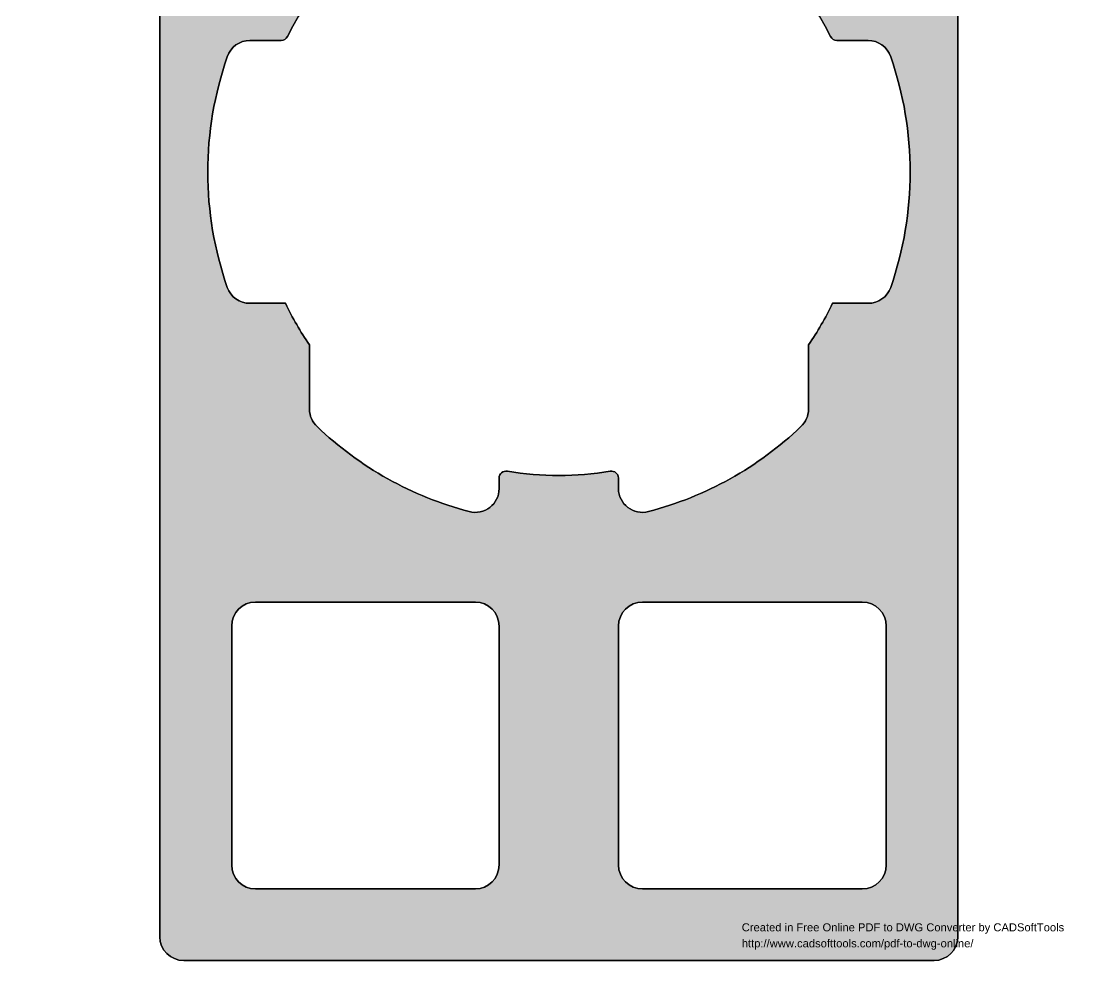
# Model space of a CAD drawing. Header units: millimetres. Extents: x 0.3 to 44.2, y 2.1 to 63.4.
# Drawn here: x 0.32 to 44.18, y 2.06 to 40.36 of the extents above; entities that cross this region are included whole.
import ezdxf

# ---------------------------------------------------------------- set-up
doc = ezdxf.new("R2010")
doc.units = ezdxf.units.MM
doc.layers.get('0').update_dxf_attribs({"linetype": 'CONTINUOUS'})
doc.layers.add('112B9D0', color=7, linetype='CONTINUOUS')
doc.styles.add('112BAF0', font='Arial.ttf')

# ---------------------------------------------------------------- blocks, each defined once
blk = doc.blocks.new('11E08F0')
at = {"layer": '112B9D0', "color": 1, "style": '112BAF0'}
for s, p in [('Created in Free Online PDF to DWG Converter by CADSoftTools', (0, 0)), ('http://www.cadsofttools.com/pdf-to-dwg-online/', (0, -2))]:
    blk.add_text(s, height=1, dxfattribs=at).set_placement(p)

msp = doc.modelspace()

# ---------------------------------------------------------------- hatches: boundary and pattern name
h = msp.add_hatch(color=254)
edge = h.paths.add_edge_path()
edge.add_line((19.807, 21.739), (19.807, 21.304))
edge.add_spline(control_points=[(19.807, 21.304), (19.807, 20.675), (19.211, 20.208), (18.582, 20.369), (18.582, 20.369), (16.262, 20.982), (14.118, 22.174), (12.378, 23.834), (12.378, 23.834), (12.184, 24.028), (12.071, 24.269), (12.071, 24.543)], knot_values=[0, 0, 0, 0, 0.083333, 0.083333, 0.083333, 0.083333, 0.166667, 0.166667, 0.166667, 0.166667, 1, 1, 1, 1], degree=3, periodic=0)
edge.add_line((12.071, 24.543), (12.071, 27.17))
edge.add_spline(control_points=[(12.071, 27.17), (11.701, 27.702), (11.378, 28.266), (11.088, 28.863)], knot_values=[0, 0, 0, 0, 1, 1, 1, 1], degree=3, periodic=0)
edge.add_line((11.088, 28.863), (9.638, 28.863))
edge.add_spline(control_points=[(9.638, 28.863), (9.219, 28.863), (8.848, 29.12), (8.719, 29.507), (8.719, 29.507), (7.655, 32.553), (7.655, 35.873), (8.719, 38.919), (8.719, 38.919), (8.848, 39.322), (9.219, 39.58), (9.638, 39.58)], knot_values=[0, 0, 0, 0, 0.083333, 0.083333, 0.083333, 0.083333, 0.166667, 0.166667, 0.166667, 0.166667, 1, 1, 1, 1], degree=3, periodic=0)
edge.add_line((9.638, 39.58), (10.911, 39.58))
edge.add_spline(control_points=[(10.911, 39.58), (11.024, 39.58), (11.12, 39.645), (11.169, 39.741), (11.169, 39.741), (15.73, 48.879), (28.768, 48.879), (33.329, 39.741), (33.329, 39.741), (33.377, 39.645), (33.474, 39.58), (33.587, 39.58)], knot_values=[0, 0, 0, 0, 0.083333, 0.083333, 0.083333, 0.083333, 0.166667, 0.166667, 0.166667, 0.166667, 1, 1, 1, 1], degree=3, periodic=0)
edge.add_line((33.587, 39.58), (34.86, 39.58))
edge.add_spline(control_points=[(34.86, 39.58), (35.279, 39.58), (35.634, 39.322), (35.779, 38.919), (35.779, 38.919), (36.842, 35.873), (36.842, 32.553), (35.779, 29.507), (35.779, 29.507), (35.634, 29.12), (35.279, 28.863), (34.86, 28.863)], knot_values=[0, 0, 0, 0, 0.083333, 0.083333, 0.083333, 0.083333, 0.166667, 0.166667, 0.166667, 0.166667, 1, 1, 1, 1], degree=3, periodic=0)
edge.add_line((34.86, 28.863), (33.41, 28.863))
edge.add_spline(control_points=[(33.41, 28.863), (33.12, 28.266), (32.797, 27.702), (32.427, 27.17)], knot_values=[0, 0, 0, 0, 1, 1, 1, 1], degree=3, periodic=0)
edge.add_line((32.427, 27.17), (32.427, 24.543))
edge.add_spline(control_points=[(32.427, 24.543), (32.427, 24.269), (32.314, 24.028), (32.12, 23.834), (32.12, 23.834), (30.38, 22.174), (28.236, 20.982), (25.899, 20.369), (25.899, 20.369), (25.287, 20.208), (24.674, 20.675), (24.674, 21.304)], knot_values=[0, 0, 0, 0, 0.083333, 0.083333, 0.083333, 0.083333, 0.166667, 0.166667, 0.166667, 0.166667, 1, 1, 1, 1], degree=3, periodic=0)
edge.add_line((24.674, 21.304), (24.674, 21.739))
edge.add_spline(control_points=[(24.674, 21.739), (24.674, 21.916), (24.513, 22.045), (24.336, 22.013), (24.336, 22.013), (22.95, 21.787), (21.532, 21.787), (20.146, 22.013), (20.146, 22.013), (19.968, 22.045), (19.807, 21.916), (19.807, 21.739)], knot_values=[0, 0, 0, 0, 0.083333, 0.083333, 0.083333, 0.083333, 0.166667, 0.166667, 0.166667, 0.166667, 1, 1, 1, 1], degree=3, periodic=0)
edge = h.paths.add_edge_path()
edge.add_line((37.552, 49.814), (35.602, 49.814))
edge.add_line((35.602, 49.814), (35.602, 50.781))
edge.add_line((35.602, 50.781), (37.552, 50.781))
edge.add_spline(control_points=[(37.552, 50.781), (38.083, 50.781), (38.519, 51.216), (38.519, 51.764)], knot_values=[0, 0, 0, 0, 1, 1, 1, 1], degree=3, periodic=0)
edge.add_line((38.519, 51.764), (38.519, 52.731))
edge.add_spline(control_points=[(38.519, 52.731), (38.519, 53.279), (38.954, 53.714), (39.502, 53.714)], knot_values=[0, 0, 0, 0, 1, 1, 1, 1], degree=3, periodic=0)
edge.add_line((39.502, 53.714), (43.192, 53.714))
edge.add_spline(control_points=[(43.192, 53.714), (43.74, 53.714), (44.176, 54.149), (44.176, 54.681)], knot_values=[0, 0, 0, 0, 1, 1, 1, 1], degree=3, periodic=0)
edge.add_line((44.176, 54.681), (44.176, 62.482))
edge.add_spline(control_points=[(44.176, 62.482), (44.176, 63.014), (43.74, 63.449), (43.192, 63.449)], knot_values=[0, 0, 0, 0, 1, 1, 1, 1], degree=3, periodic=0)
edge.add_line((43.192, 63.449), (40.275, 63.449))
edge.add_spline(control_points=[(40.275, 63.449), (39.743, 63.449), (39.308, 63.014), (39.308, 62.482)], knot_values=[0, 0, 0, 0, 1, 1, 1, 1], degree=3, periodic=0)
edge.add_line((39.308, 62.482), (39.308, 58.582))
edge.add_line((39.308, 58.582), (5.19, 58.582))
edge.add_line((5.19, 58.582), (5.19, 62.482))
edge.add_spline(control_points=[(5.19, 62.482), (5.19, 63.014), (4.754, 63.449), (4.223, 63.449)], knot_values=[0, 0, 0, 0, 1, 1, 1, 1], degree=3, periodic=0)
edge.add_line((4.223, 63.449), (1.289, 63.449))
edge.add_spline(control_points=[(1.289, 63.449), (0.757, 63.449), (0.322, 63.014), (0.322, 62.482)], knot_values=[0, 0, 0, 0, 1, 1, 1, 1], degree=3, periodic=0)
edge.add_line((0.322, 62.482), (0.322, 54.681))
edge.add_spline(control_points=[(0.322, 54.681), (0.322, 54.149), (0.757, 53.714), (1.289, 53.714)], knot_values=[0, 0, 0, 0, 1, 1, 1, 1], degree=3, periodic=0)
edge.add_line((1.289, 53.714), (4.996, 53.714))
edge.add_spline(control_points=[(4.996, 53.714), (5.528, 53.714), (5.963, 53.279), (5.963, 52.731)], knot_values=[0, 0, 0, 0, 1, 1, 1, 1], degree=3, periodic=0)
edge.add_line((5.963, 52.731), (5.963, 51.764))
edge.add_spline(control_points=[(5.963, 51.764), (5.963, 51.216), (6.398, 50.781), (6.946, 50.781)], knot_values=[0, 0, 0, 0, 1, 1, 1, 1], degree=3, periodic=0)
edge.add_line((6.946, 50.781), (8.896, 50.781))
edge.add_line((8.896, 50.781), (8.896, 49.814))
edge.add_line((8.896, 49.814), (6.946, 49.814))
edge.add_spline(control_points=[(6.946, 49.814), (6.398, 49.814), (5.963, 49.379), (5.963, 48.831)], knot_values=[0, 0, 0, 0, 1, 1, 1, 1], degree=3, periodic=0)
edge.add_line((5.963, 48.831), (5.963, 3.028))
edge.add_spline(control_points=[(5.963, 3.028), (5.963, 2.496), (6.398, 2.061), (6.946, 2.061)], knot_values=[0, 0, 0, 0, 1, 1, 1, 1], degree=3, periodic=0)
edge.add_line((6.946, 2.061), (37.552, 2.061))
edge.add_spline(control_points=[(37.552, 2.061), (38.083, 2.061), (38.519, 2.496), (38.519, 3.028)], knot_values=[0, 0, 0, 0, 1, 1, 1, 1], degree=3, periodic=0)
edge.add_line((38.519, 3.028), (38.519, 48.831))
edge.add_spline(control_points=[(38.519, 48.831), (38.519, 49.379), (38.083, 49.814), (37.552, 49.814)], knot_values=[0, 0, 0, 0, 1, 1, 1, 1], degree=3, periodic=0)
edge = h.paths.add_edge_path()
edge.add_line((34.618, 16.678), (25.658, 16.678))
edge.add_spline(control_points=[(25.658, 16.678), (25.126, 16.678), (24.674, 16.243), (24.674, 15.695)], knot_values=[0, 0, 0, 0, 1, 1, 1, 1], degree=3, periodic=0)
edge.add_line((24.674, 15.695), (24.674, 5.961))
edge.add_spline(control_points=[(24.674, 5.961), (24.674, 5.413), (25.126, 4.978), (25.658, 4.978)], knot_values=[0, 0, 0, 0, 1, 1, 1, 1], degree=3, periodic=0)
edge.add_line((25.658, 4.978), (34.618, 4.978))
edge.add_spline(control_points=[(34.618, 4.978), (35.166, 4.978), (35.602, 5.413), (35.602, 5.961)], knot_values=[0, 0, 0, 0, 1, 1, 1, 1], degree=3, periodic=0)
edge.add_line((35.602, 5.961), (35.602, 15.695))
edge.add_spline(control_points=[(35.602, 15.695), (35.602, 16.243), (35.166, 16.678), (34.618, 16.678)], knot_values=[0, 0, 0, 0, 1, 1, 1, 1], degree=3, periodic=0)
edge = h.paths.add_edge_path()
edge.add_line((8.896, 15.695), (8.896, 5.961))
edge.add_spline(control_points=[(8.896, 5.961), (8.896, 5.413), (9.331, 4.978), (9.863, 4.978)], knot_values=[0, 0, 0, 0, 1, 1, 1, 1], degree=3, periodic=0)
edge.add_line((9.863, 4.978), (18.84, 4.978))
edge.add_spline(control_points=[(18.84, 4.978), (19.372, 4.978), (19.807, 5.413), (19.807, 5.961)], knot_values=[0, 0, 0, 0, 1, 1, 1, 1], degree=3, periodic=0)
edge.add_line((19.807, 5.961), (19.807, 15.695))
edge.add_spline(control_points=[(19.807, 15.695), (19.807, 16.243), (19.372, 16.678), (18.84, 16.678)], knot_values=[0, 0, 0, 0, 1, 1, 1, 1], degree=3, periodic=0)
edge.add_line((18.84, 16.678), (9.863, 16.678))
edge.add_spline(control_points=[(9.863, 16.678), (9.331, 16.678), (8.896, 16.243), (8.896, 15.695)], knot_values=[0, 0, 0, 0, 1, 1, 1, 1], degree=3, periodic=0)
h = msp.add_hatch(color=254)
edge = h.paths.add_edge_path()
edge.add_line((19.807, 21.739), (19.807, 21.304))
edge.add_spline(control_points=[(19.807, 21.304), (19.807, 20.675), (19.211, 20.208), (18.582, 20.369), (18.582, 20.369), (16.262, 20.982), (14.118, 22.174), (12.378, 23.834), (12.378, 23.834), (12.184, 24.028), (12.071, 24.269), (12.071, 24.543)], knot_values=[0, 0, 0, 0, 0.083333, 0.083333, 0.083333, 0.083333, 0.166667, 0.166667, 0.166667, 0.166667, 1, 1, 1, 1], degree=3, periodic=0)
edge.add_line((12.071, 24.543), (12.071, 27.17))
edge.add_spline(control_points=[(12.071, 27.17), (11.701, 27.702), (11.378, 28.266), (11.088, 28.863)], knot_values=[0, 0, 0, 0, 1, 1, 1, 1], degree=3, periodic=0)
edge.add_line((11.088, 28.863), (9.638, 28.863))
edge.add_spline(control_points=[(9.638, 28.863), (9.219, 28.863), (8.848, 29.12), (8.719, 29.507), (8.719, 29.507), (7.655, 32.553), (7.655, 35.873), (8.719, 38.919), (8.719, 38.919), (8.848, 39.322), (9.219, 39.58), (9.638, 39.58)], knot_values=[0, 0, 0, 0, 0.083333, 0.083333, 0.083333, 0.083333, 0.166667, 0.166667, 0.166667, 0.166667, 1, 1, 1, 1], degree=3, periodic=0)
edge.add_line((9.638, 39.58), (10.911, 39.58))
edge.add_spline(control_points=[(10.911, 39.58), (11.024, 39.58), (11.12, 39.645), (11.169, 39.741), (11.169, 39.741), (15.73, 48.879), (28.768, 48.879), (33.329, 39.741), (33.329, 39.741), (33.377, 39.645), (33.474, 39.58), (33.587, 39.58)], knot_values=[0, 0, 0, 0, 0.083333, 0.083333, 0.083333, 0.083333, 0.166667, 0.166667, 0.166667, 0.166667, 1, 1, 1, 1], degree=3, periodic=0)
edge.add_line((33.587, 39.58), (34.86, 39.58))
edge.add_spline(control_points=[(34.86, 39.58), (35.279, 39.58), (35.634, 39.322), (35.779, 38.919), (35.779, 38.919), (36.842, 35.873), (36.842, 32.553), (35.779, 29.507), (35.779, 29.507), (35.634, 29.12), (35.279, 28.863), (34.86, 28.863)], knot_values=[0, 0, 0, 0, 0.083333, 0.083333, 0.083333, 0.083333, 0.166667, 0.166667, 0.166667, 0.166667, 1, 1, 1, 1], degree=3, periodic=0)
edge.add_line((34.86, 28.863), (33.41, 28.863))
edge.add_spline(control_points=[(33.41, 28.863), (33.12, 28.266), (32.797, 27.702), (32.427, 27.17)], knot_values=[0, 0, 0, 0, 1, 1, 1, 1], degree=3, periodic=0)
edge.add_line((32.427, 27.17), (32.427, 24.543))
edge.add_spline(control_points=[(32.427, 24.543), (32.427, 24.269), (32.314, 24.028), (32.12, 23.834), (32.12, 23.834), (30.38, 22.174), (28.236, 20.982), (25.899, 20.369), (25.899, 20.369), (25.287, 20.208), (24.674, 20.675), (24.674, 21.304)], knot_values=[0, 0, 0, 0, 0.083333, 0.083333, 0.083333, 0.083333, 0.166667, 0.166667, 0.166667, 0.166667, 1, 1, 1, 1], degree=3, periodic=0)
edge.add_line((24.674, 21.304), (24.674, 21.739))
edge.add_spline(control_points=[(24.674, 21.739), (24.674, 21.916), (24.513, 22.045), (24.336, 22.013), (24.336, 22.013), (22.95, 21.787), (21.532, 21.787), (20.146, 22.013), (20.146, 22.013), (19.968, 22.045), (19.807, 21.916), (19.807, 21.739)], knot_values=[0, 0, 0, 0, 0.083333, 0.083333, 0.083333, 0.083333, 0.166667, 0.166667, 0.166667, 0.166667, 1, 1, 1, 1], degree=3, periodic=0)
edge = h.paths.add_edge_path()
edge.add_line((37.552, 49.814), (35.602, 49.814))
edge.add_line((35.602, 49.814), (35.602, 50.781))
edge.add_line((35.602, 50.781), (37.552, 50.781))
edge.add_spline(control_points=[(37.552, 50.781), (38.083, 50.781), (38.519, 51.216), (38.519, 51.764)], knot_values=[0, 0, 0, 0, 1, 1, 1, 1], degree=3, periodic=0)
edge.add_line((38.519, 51.764), (38.519, 52.731))
edge.add_spline(control_points=[(38.519, 52.731), (38.519, 53.279), (38.954, 53.714), (39.502, 53.714)], knot_values=[0, 0, 0, 0, 1, 1, 1, 1], degree=3, periodic=0)
edge.add_line((39.502, 53.714), (43.192, 53.714))
edge.add_spline(control_points=[(43.192, 53.714), (43.74, 53.714), (44.176, 54.149), (44.176, 54.681)], knot_values=[0, 0, 0, 0, 1, 1, 1, 1], degree=3, periodic=0)
edge.add_line((44.176, 54.681), (44.176, 62.482))
edge.add_spline(control_points=[(44.176, 62.482), (44.176, 63.014), (43.74, 63.449), (43.192, 63.449)], knot_values=[0, 0, 0, 0, 1, 1, 1, 1], degree=3, periodic=0)
edge.add_line((43.192, 63.449), (40.275, 63.449))
edge.add_spline(control_points=[(40.275, 63.449), (39.743, 63.449), (39.308, 63.014), (39.308, 62.482)], knot_values=[0, 0, 0, 0, 1, 1, 1, 1], degree=3, periodic=0)
edge.add_line((39.308, 62.482), (39.308, 58.582))
edge.add_line((39.308, 58.582), (5.19, 58.582))
edge.add_line((5.19, 58.582), (5.19, 62.482))
edge.add_spline(control_points=[(5.19, 62.482), (5.19, 63.014), (4.754, 63.449), (4.223, 63.449)], knot_values=[0, 0, 0, 0, 1, 1, 1, 1], degree=3, periodic=0)
edge.add_line((4.223, 63.449), (1.289, 63.449))
edge.add_spline(control_points=[(1.289, 63.449), (0.757, 63.449), (0.322, 63.014), (0.322, 62.482)], knot_values=[0, 0, 0, 0, 1, 1, 1, 1], degree=3, periodic=0)
edge.add_line((0.322, 62.482), (0.322, 54.681))
edge.add_spline(control_points=[(0.322, 54.681), (0.322, 54.149), (0.757, 53.714), (1.289, 53.714)], knot_values=[0, 0, 0, 0, 1, 1, 1, 1], degree=3, periodic=0)
edge.add_line((1.289, 53.714), (4.996, 53.714))
edge.add_spline(control_points=[(4.996, 53.714), (5.528, 53.714), (5.963, 53.279), (5.963, 52.731)], knot_values=[0, 0, 0, 0, 1, 1, 1, 1], degree=3, periodic=0)
edge.add_line((5.963, 52.731), (5.963, 51.764))
edge.add_spline(control_points=[(5.963, 51.764), (5.963, 51.216), (6.398, 50.781), (6.946, 50.781)], knot_values=[0, 0, 0, 0, 1, 1, 1, 1], degree=3, periodic=0)
edge.add_line((6.946, 50.781), (8.896, 50.781))
edge.add_line((8.896, 50.781), (8.896, 49.814))
edge.add_line((8.896, 49.814), (6.946, 49.814))
edge.add_spline(control_points=[(6.946, 49.814), (6.398, 49.814), (5.963, 49.379), (5.963, 48.831)], knot_values=[0, 0, 0, 0, 1, 1, 1, 1], degree=3, periodic=0)
edge.add_line((5.963, 48.831), (5.963, 3.028))
edge.add_spline(control_points=[(5.963, 3.028), (5.963, 2.496), (6.398, 2.061), (6.946, 2.061)], knot_values=[0, 0, 0, 0, 1, 1, 1, 1], degree=3, periodic=0)
edge.add_line((6.946, 2.061), (37.552, 2.061))
edge.add_spline(control_points=[(37.552, 2.061), (38.083, 2.061), (38.519, 2.496), (38.519, 3.028)], knot_values=[0, 0, 0, 0, 1, 1, 1, 1], degree=3, periodic=0)
edge.add_line((38.519, 3.028), (38.519, 48.831))
edge.add_spline(control_points=[(38.519, 48.831), (38.519, 49.379), (38.083, 49.814), (37.552, 49.814)], knot_values=[0, 0, 0, 0, 1, 1, 1, 1], degree=3, periodic=0)
edge = h.paths.add_edge_path()
edge.add_line((34.618, 16.678), (25.658, 16.678))
edge.add_spline(control_points=[(25.658, 16.678), (25.126, 16.678), (24.674, 16.243), (24.674, 15.695)], knot_values=[0, 0, 0, 0, 1, 1, 1, 1], degree=3, periodic=0)
edge.add_line((24.674, 15.695), (24.674, 5.961))
edge.add_spline(control_points=[(24.674, 5.961), (24.674, 5.413), (25.126, 4.978), (25.658, 4.978)], knot_values=[0, 0, 0, 0, 1, 1, 1, 1], degree=3, periodic=0)
edge.add_line((25.658, 4.978), (34.618, 4.978))
edge.add_spline(control_points=[(34.618, 4.978), (35.166, 4.978), (35.602, 5.413), (35.602, 5.961)], knot_values=[0, 0, 0, 0, 1, 1, 1, 1], degree=3, periodic=0)
edge.add_line((35.602, 5.961), (35.602, 15.695))
edge.add_spline(control_points=[(35.602, 15.695), (35.602, 16.243), (35.166, 16.678), (34.618, 16.678)], knot_values=[0, 0, 0, 0, 1, 1, 1, 1], degree=3, periodic=0)
edge = h.paths.add_edge_path()
edge.add_line((8.896, 15.695), (8.896, 5.961))
edge.add_spline(control_points=[(8.896, 5.961), (8.896, 5.413), (9.331, 4.978), (9.863, 4.978)], knot_values=[0, 0, 0, 0, 1, 1, 1, 1], degree=3, periodic=0)
edge.add_line((9.863, 4.978), (18.84, 4.978))
edge.add_spline(control_points=[(18.84, 4.978), (19.372, 4.978), (19.807, 5.413), (19.807, 5.961)], knot_values=[0, 0, 0, 0, 1, 1, 1, 1], degree=3, periodic=0)
edge.add_line((19.807, 5.961), (19.807, 15.695))
edge.add_spline(control_points=[(19.807, 15.695), (19.807, 16.243), (19.372, 16.678), (18.84, 16.678)], knot_values=[0, 0, 0, 0, 1, 1, 1, 1], degree=3, periodic=0)
edge.add_line((18.84, 16.678), (9.863, 16.678))
edge.add_spline(control_points=[(9.863, 16.678), (9.331, 16.678), (8.896, 16.243), (8.896, 15.695)], knot_values=[0, 0, 0, 0, 1, 1, 1, 1], degree=3, periodic=0)
h = msp.add_hatch(color=254)
edge = h.paths.add_edge_path()
edge.add_spline(control_points=[(33.329, 39.741), (28.768, 48.879), (15.73, 48.879), (11.169, 39.741), (11.169, 39.741), (15.73, 48.879), (28.768, 48.879), (33.329, 39.741)], knot_values=[0, 0, 0, 0, 0.125, 0.125, 0.125, 0.125, 1, 1, 1, 1], degree=3, periodic=0)
h = msp.add_hatch(color=254)
edge = h.paths.add_edge_path()
edge.add_spline(control_points=[(9.638, 39.58), (9.219, 39.58), (8.848, 39.322), (8.719, 38.919), (8.719, 38.919), (8.848, 39.322), (9.219, 39.58), (9.638, 39.58)], knot_values=[0, 0, 0, 0, 0.125, 0.125, 0.125, 0.125, 1, 1, 1, 1], degree=3, periodic=0)
h = msp.add_hatch(color=254)
edge = h.paths.add_edge_path()
edge.add_spline(control_points=[(10.911, 39.58), (11.024, 39.58), (11.12, 39.645), (11.169, 39.741), (11.169, 39.741), (11.12, 39.645), (11.024, 39.58), (10.911, 39.58)], knot_values=[0, 0, 0, 0, 0.125, 0.125, 0.125, 0.125, 1, 1, 1, 1], degree=3, periodic=0)
h = msp.add_hatch(color=254)
edge = h.paths.add_edge_path()
edge.add_spline(control_points=[(33.329, 39.741), (33.377, 39.645), (33.474, 39.58), (33.587, 39.58), (33.587, 39.58), (33.474, 39.58), (33.377, 39.645), (33.329, 39.741)], knot_values=[0, 0, 0, 0, 0.125, 0.125, 0.125, 0.125, 1, 1, 1, 1], degree=3, periodic=0)
h = msp.add_hatch(color=254)
edge = h.paths.add_edge_path()
edge.add_spline(control_points=[(35.779, 38.919), (35.634, 39.322), (35.279, 39.58), (34.86, 39.58), (34.86, 39.58), (35.279, 39.58), (35.634, 39.322), (35.779, 38.919)], knot_values=[0, 0, 0, 0, 0.125, 0.125, 0.125, 0.125, 1, 1, 1, 1], degree=3, periodic=0)
h = msp.add_hatch(color=254)
edge = h.paths.add_edge_path()
edge.add_spline(control_points=[(8.719, 38.919), (7.655, 35.873), (7.655, 32.553), (8.719, 29.507), (8.719, 29.507), (7.655, 32.553), (7.655, 35.873), (8.719, 38.919)], knot_values=[0, 0, 0, 0, 0.125, 0.125, 0.125, 0.125, 1, 1, 1, 1], degree=3, periodic=0)
h = msp.add_hatch(color=254)
edge = h.paths.add_edge_path()
edge.add_spline(control_points=[(35.779, 29.507), (36.842, 32.553), (36.842, 35.873), (35.779, 38.919), (35.779, 38.919), (36.842, 35.873), (36.842, 32.553), (35.779, 29.507)], knot_values=[0, 0, 0, 0, 0.125, 0.125, 0.125, 0.125, 1, 1, 1, 1], degree=3, periodic=0)
h = msp.add_hatch(color=254)
edge = h.paths.add_edge_path()
edge.add_spline(control_points=[(8.719, 29.507), (8.848, 29.12), (9.219, 28.863), (9.638, 28.863), (9.638, 28.863), (9.219, 28.863), (8.848, 29.12), (8.719, 29.507)], knot_values=[0, 0, 0, 0, 0.125, 0.125, 0.125, 0.125, 1, 1, 1, 1], degree=3, periodic=0)
h = msp.add_hatch(color=254)
edge = h.paths.add_edge_path()
edge.add_spline(control_points=[(34.86, 28.863), (35.279, 28.863), (35.634, 29.12), (35.779, 29.507), (35.779, 29.507), (35.634, 29.12), (35.279, 28.863), (34.86, 28.863)], knot_values=[0, 0, 0, 0, 0.125, 0.125, 0.125, 0.125, 1, 1, 1, 1], degree=3, periodic=0)
h = msp.add_hatch(color=254)
edge = h.paths.add_edge_path()
edge.add_spline(control_points=[(11.088, 28.863), (11.378, 28.266), (11.701, 27.702), (12.071, 27.17), (12.071, 27.17), (11.701, 27.702), (11.378, 28.266), (11.088, 28.863)], knot_values=[0, 0, 0, 0, 0.125, 0.125, 0.125, 0.125, 1, 1, 1, 1], degree=3, periodic=0)
h = msp.add_hatch(color=254)
edge = h.paths.add_edge_path()
edge.add_spline(control_points=[(32.427, 27.17), (32.797, 27.702), (33.12, 28.266), (33.41, 28.863), (33.41, 28.863), (33.12, 28.266), (32.797, 27.702), (32.427, 27.17)], knot_values=[0, 0, 0, 0, 0.125, 0.125, 0.125, 0.125, 1, 1, 1, 1], degree=3, periodic=0)
h = msp.add_hatch(color=254)
edge = h.paths.add_edge_path()
edge.add_spline(control_points=[(12.071, 24.543), (12.071, 24.269), (12.184, 24.028), (12.378, 23.834), (12.378, 23.834), (12.184, 24.028), (12.071, 24.269), (12.071, 24.543)], knot_values=[0, 0, 0, 0, 0.125, 0.125, 0.125, 0.125, 1, 1, 1, 1], degree=3, periodic=0)
h = msp.add_hatch(color=254)
edge = h.paths.add_edge_path()
edge.add_spline(control_points=[(32.12, 23.834), (32.314, 24.028), (32.427, 24.269), (32.427, 24.543), (32.427, 24.543), (32.427, 24.269), (32.314, 24.028), (32.12, 23.834)], knot_values=[0, 0, 0, 0, 0.125, 0.125, 0.125, 0.125, 1, 1, 1, 1], degree=3, periodic=0)
h = msp.add_hatch(color=254)
edge = h.paths.add_edge_path()
edge.add_spline(control_points=[(12.378, 23.834), (14.118, 22.174), (16.262, 20.982), (18.582, 20.369), (18.582, 20.369), (16.262, 20.982), (14.118, 22.174), (12.378, 23.834)], knot_values=[0, 0, 0, 0, 0.125, 0.125, 0.125, 0.125, 1, 1, 1, 1], degree=3, periodic=0)
h = msp.add_hatch(color=254)
edge = h.paths.add_edge_path()
edge.add_spline(control_points=[(25.899, 20.369), (28.236, 20.982), (30.38, 22.174), (32.12, 23.834), (32.12, 23.834), (30.38, 22.174), (28.236, 20.982), (25.899, 20.369)], knot_values=[0, 0, 0, 0, 0.125, 0.125, 0.125, 0.125, 1, 1, 1, 1], degree=3, periodic=0)
h = msp.add_hatch(color=254)
edge = h.paths.add_edge_path()
edge.add_spline(control_points=[(19.807, 21.739), (19.807, 21.916), (19.968, 22.045), (20.146, 22.013), (20.146, 22.013), (19.968, 22.045), (19.807, 21.916), (19.807, 21.739)], knot_values=[0, 0, 0, 0, 0.125, 0.125, 0.125, 0.125, 1, 1, 1, 1], degree=3, periodic=0)
h = msp.add_hatch(color=254)
edge = h.paths.add_edge_path()
edge.add_spline(control_points=[(20.146, 22.013), (21.532, 21.787), (22.95, 21.787), (24.336, 22.013), (24.336, 22.013), (22.95, 21.787), (21.532, 21.787), (20.146, 22.013)], knot_values=[0, 0, 0, 0, 0.125, 0.125, 0.125, 0.125, 1, 1, 1, 1], degree=3, periodic=0)
h = msp.add_hatch(color=254)
edge = h.paths.add_edge_path()
edge.add_spline(control_points=[(24.336, 22.013), (24.513, 22.045), (24.674, 21.916), (24.674, 21.739), (24.674, 21.739), (24.674, 21.916), (24.513, 22.045), (24.336, 22.013)], knot_values=[0, 0, 0, 0, 0.125, 0.125, 0.125, 0.125, 1, 1, 1, 1], degree=3, periodic=0)
h = msp.add_hatch(color=254)
edge = h.paths.add_edge_path()
edge.add_spline(control_points=[(18.582, 20.369), (19.211, 20.208), (19.807, 20.675), (19.807, 21.304), (19.807, 21.304), (19.807, 20.675), (19.211, 20.208), (18.582, 20.369)], knot_values=[0, 0, 0, 0, 0.125, 0.125, 0.125, 0.125, 1, 1, 1, 1], degree=3, periodic=0)
h = msp.add_hatch(color=254)
edge = h.paths.add_edge_path()
edge.add_spline(control_points=[(24.674, 21.304), (24.674, 20.675), (25.287, 20.208), (25.899, 20.369), (25.899, 20.369), (25.287, 20.208), (24.674, 20.675), (24.674, 21.304)], knot_values=[0, 0, 0, 0, 0.125, 0.125, 0.125, 0.125, 1, 1, 1, 1], degree=3, periodic=0)
h = msp.add_hatch(color=254)
edge = h.paths.add_edge_path()
edge.add_spline(control_points=[(8.896, 15.695), (8.896, 16.243), (9.331, 16.678), (9.863, 16.678), (9.863, 16.678), (9.331, 16.678), (8.896, 16.243), (8.896, 15.695)], knot_values=[0, 0, 0, 0, 0.125, 0.125, 0.125, 0.125, 1, 1, 1, 1], degree=3, periodic=0)
h = msp.add_hatch(color=254)
edge = h.paths.add_edge_path()
edge.add_spline(control_points=[(19.807, 15.695), (19.807, 16.243), (19.372, 16.678), (18.84, 16.678), (18.84, 16.678), (19.372, 16.678), (19.807, 16.243), (19.807, 15.695)], knot_values=[0, 0, 0, 0, 0.125, 0.125, 0.125, 0.125, 1, 1, 1, 1], degree=3, periodic=0)
h = msp.add_hatch(color=254)
edge = h.paths.add_edge_path()
edge.add_spline(control_points=[(25.658, 16.678), (25.126, 16.678), (24.674, 16.243), (24.674, 15.695), (24.674, 15.695), (24.674, 16.243), (25.126, 16.678), (25.658, 16.678)], knot_values=[0, 0, 0, 0, 0.125, 0.125, 0.125, 0.125, 1, 1, 1, 1], degree=3, periodic=0)
h = msp.add_hatch(color=254)
edge = h.paths.add_edge_path()
edge.add_spline(control_points=[(34.618, 16.678), (35.166, 16.678), (35.602, 16.243), (35.602, 15.695), (35.602, 15.695), (35.602, 16.243), (35.166, 16.678), (34.618, 16.678)], knot_values=[0, 0, 0, 0, 0.125, 0.125, 0.125, 0.125, 1, 1, 1, 1], degree=3, periodic=0)
h = msp.add_hatch(color=254)
edge = h.paths.add_edge_path()
edge.add_spline(control_points=[(8.896, 5.961), (8.896, 5.413), (9.331, 4.978), (9.863, 4.978), (9.863, 4.978), (9.331, 4.978), (8.896, 5.413), (8.896, 5.961)], knot_values=[0, 0, 0, 0, 0.125, 0.125, 0.125, 0.125, 1, 1, 1, 1], degree=3, periodic=0)
h = msp.add_hatch(color=254)
edge = h.paths.add_edge_path()
edge.add_spline(control_points=[(18.84, 4.978), (19.372, 4.978), (19.807, 5.413), (19.807, 5.961), (19.807, 5.961), (19.807, 5.413), (19.372, 4.978), (18.84, 4.978)], knot_values=[0, 0, 0, 0, 0.125, 0.125, 0.125, 0.125, 1, 1, 1, 1], degree=3, periodic=0)
h = msp.add_hatch(color=254)
edge = h.paths.add_edge_path()
edge.add_spline(control_points=[(24.674, 5.961), (24.674, 5.413), (25.126, 4.978), (25.658, 4.978), (25.658, 4.978), (25.126, 4.978), (24.674, 5.413), (24.674, 5.961)], knot_values=[0, 0, 0, 0, 0.125, 0.125, 0.125, 0.125, 1, 1, 1, 1], degree=3, periodic=0)
h = msp.add_hatch(color=254)
edge = h.paths.add_edge_path()
edge.add_spline(control_points=[(34.618, 4.978), (35.166, 4.978), (35.602, 5.413), (35.602, 5.961), (35.602, 5.961), (35.602, 5.413), (35.166, 4.978), (34.618, 4.978)], knot_values=[0, 0, 0, 0, 0.125, 0.125, 0.125, 0.125, 1, 1, 1, 1], degree=3, periodic=0)
h = msp.add_hatch(color=254)
edge = h.paths.add_edge_path()
edge.add_spline(control_points=[(6.946, 2.061), (6.398, 2.061), (5.963, 2.496), (5.963, 3.028), (5.963, 3.028), (5.963, 2.496), (6.398, 2.061), (6.946, 2.061)], knot_values=[0, 0, 0, 0, 0.125, 0.125, 0.125, 0.125, 1, 1, 1, 1], degree=3, periodic=0)
h = msp.add_hatch(color=254)
edge = h.paths.add_edge_path()
edge.add_spline(control_points=[(38.519, 3.028), (38.519, 2.496), (38.083, 2.061), (37.552, 2.061), (37.552, 2.061), (38.083, 2.061), (38.519, 2.496), (38.519, 3.028)], knot_values=[0, 0, 0, 0, 0.125, 0.125, 0.125, 0.125, 1, 1, 1, 1], degree=3, periodic=0)

# ---------------------------------------------------------------- linework, layer by layer
at = {"color": 250, "linetype": 'Continuous', "lineweight": 30}
for p, q in [((5.963, 48.831), (5.963, 3.028)), ((5.963, 48.831), (5.963, 3.028)), ((38.519, 3.028), (38.519, 48.831)), ((38.519, 3.028), (38.519, 48.831)), ((9.638, 39.58), (10.911, 39.58)), ((9.638, 39.58), (10.911, 39.58)), ((33.587, 39.58), (34.86, 39.58)), ((33.587, 39.58), (34.86, 39.58)), ((11.088, 28.863), (9.638, 28.863)), ((11.088, 28.863), (9.638, 28.863)), ((34.86, 28.863), (33.41, 28.863)), ((34.86, 28.863), (33.41, 28.863)), ((12.071, 24.543), (12.071, 27.17)), ((12.071, 24.543), (12.071, 27.17)), ((32.427, 27.17), (32.427, 24.543)), ((32.427, 27.17), (32.427, 24.543)), ((19.807, 21.739), (19.807, 21.304)), ((19.807, 21.739), (19.807, 21.304)), ((24.674, 21.304), (24.674, 21.739)), ((24.674, 21.304), (24.674, 21.739)), ((18.84, 16.678), (9.863, 16.678)), ((18.84, 16.678), (9.863, 16.678)), ((34.618, 16.678), (25.658, 16.678)), ((34.618, 16.678), (25.658, 16.678)), ((8.896, 15.695), (8.896, 5.961)), ((8.896, 15.695), (8.896, 5.961)), ((19.807, 5.961), (19.807, 15.695)), ((19.807, 5.961), (19.807, 15.695)), ((24.674, 15.695), (24.674, 5.961)), ((24.674, 15.695), (24.674, 5.961)), ((35.602, 5.961), (35.602, 15.695)), ((35.602, 5.961), (35.602, 15.695)), ((9.863, 4.978), (18.84, 4.978)), ((9.863, 4.978), (18.84, 4.978)), ((25.658, 4.978), (34.618, 4.978)), ((25.658, 4.978), (34.618, 4.978)), ((6.946, 2.061), (37.552, 2.061)), ((6.946, 2.061), (37.552, 2.061))]:
    msp.add_line(p, q, dxfattribs=at)
for points in [[(5.963, 48.831), (5.963, 3.028)], [(38.519, 48.831), (38.519, 3.028)], [(10.911, 39.58), (9.638, 39.58)], [(10.911, 39.58), (10.911, 39.58)], [(33.587, 39.58), (34.86, 39.58)], [(33.587, 39.58), (33.587, 39.58)], [(9.638, 28.863), (11.088, 28.863)], [(9.638, 28.863), (9.638, 28.863)], [(34.86, 28.863), (33.41, 28.863)], [(34.86, 28.863), (34.86, 28.863)], [(12.071, 24.543), (12.071, 27.17)], [(32.427, 24.543), (32.427, 27.17)], [(12.071, 24.543), (12.071, 24.543)], [(32.427, 24.543), (32.427, 24.543)], [(19.807, 21.739), (19.807, 21.304)], [(19.807, 21.739), (19.807, 21.739)], [(24.674, 21.739), (24.674, 21.304)], [(24.674, 21.739), (24.674, 21.739)], [(9.863, 16.678), (18.84, 16.678)], [(9.863, 16.678), (9.863, 16.678)], [(34.618, 16.678), (25.658, 16.678)], [(34.618, 16.678), (34.618, 16.678)], [(8.896, 15.695), (8.896, 5.961)], [(8.896, 15.695), (8.896, 15.695)], [(19.807, 15.695), (19.807, 5.961)], [(19.807, 15.695), (19.807, 15.695)], [(24.674, 15.695), (24.674, 5.961)], [(24.674, 15.695), (24.674, 15.695)], [(35.602, 5.961), (35.602, 15.695)], [(35.602, 5.961), (35.602, 5.961)], [(18.84, 4.978), (9.863, 4.978)], [(18.84, 4.978), (18.84, 4.978)], [(25.658, 4.978), (34.618, 4.978)], [(25.658, 4.978), (25.658, 4.978)], [(37.552, 2.061), (6.946, 2.061)], [(37.552, 2.061), (37.552, 2.061)]]:
    msp.add_lwpolyline(points, close=True, dxfattribs=at)
for points, knots in [([(10.911, 39.58), (11.024, 39.58), (11.12, 39.645), (11.169, 39.741), (11.169, 39.741), (15.73, 48.879), (28.768, 48.879), (33.329, 39.741), (33.329, 39.741), (33.377, 39.645), (33.474, 39.58), (33.587, 39.58)], [0, 0, 0, 0, 0.083333, 0.083333, 0.083333, 0.083333, 0.166667, 0.166667, 0.166667, 0.166667, 1, 1, 1, 1]), ([(10.911, 39.58), (11.024, 39.58), (11.12, 39.645), (11.169, 39.741), (11.169, 39.741), (15.73, 48.879), (28.768, 48.879), (33.329, 39.741), (33.329, 39.741), (33.377, 39.645), (33.474, 39.58), (33.587, 39.58)], [0, 0, 0, 0, 0.083333, 0.083333, 0.083333, 0.083333, 0.166667, 0.166667, 0.166667, 0.166667, 1, 1, 1, 1]), ([(33.329, 39.741), (28.768, 48.879), (15.73, 48.879), (11.169, 39.741), (11.169, 39.741), (15.73, 48.879), (28.768, 48.879), (33.329, 39.741)], [0, 0, 0, 0, 0.125, 0.125, 0.125, 0.125, 1, 1, 1, 1]), ([(9.638, 28.863), (9.219, 28.863), (8.848, 29.12), (8.719, 29.507), (8.719, 29.507), (7.655, 32.553), (7.655, 35.873), (8.719, 38.919), (8.719, 38.919), (8.848, 39.322), (9.219, 39.58), (9.638, 39.58)], [0, 0, 0, 0, 0.083333, 0.083333, 0.083333, 0.083333, 0.166667, 0.166667, 0.166667, 0.166667, 1, 1, 1, 1]), ([(9.638, 28.863), (9.219, 28.863), (8.848, 29.12), (8.719, 29.507), (8.719, 29.507), (7.655, 32.553), (7.655, 35.873), (8.719, 38.919), (8.719, 38.919), (8.848, 39.322), (9.219, 39.58), (9.638, 39.58)], [0, 0, 0, 0, 0.083333, 0.083333, 0.083333, 0.083333, 0.166667, 0.166667, 0.166667, 0.166667, 1, 1, 1, 1]), ([(9.638, 39.58), (9.219, 39.58), (8.848, 39.322), (8.719, 38.919), (8.719, 38.919), (8.848, 39.322), (9.219, 39.58), (9.638, 39.58)], [0, 0, 0, 0, 0.125, 0.125, 0.125, 0.125, 1, 1, 1, 1]), ([(10.911, 39.58), (11.024, 39.58), (11.12, 39.645), (11.169, 39.741), (11.169, 39.741), (11.12, 39.645), (11.024, 39.58), (10.911, 39.58)], [0, 0, 0, 0, 0.125, 0.125, 0.125, 0.125, 1, 1, 1, 1]), ([(33.329, 39.741), (33.377, 39.645), (33.474, 39.58), (33.587, 39.58), (33.587, 39.58), (33.474, 39.58), (33.377, 39.645), (33.329, 39.741)], [0, 0, 0, 0, 0.125, 0.125, 0.125, 0.125, 1, 1, 1, 1]), ([(34.86, 39.58), (35.279, 39.58), (35.634, 39.322), (35.779, 38.919), (35.779, 38.919), (36.842, 35.873), (36.842, 32.553), (35.779, 29.507), (35.779, 29.507), (35.634, 29.12), (35.279, 28.863), (34.86, 28.863)], [0, 0, 0, 0, 0.083333, 0.083333, 0.083333, 0.083333, 0.166667, 0.166667, 0.166667, 0.166667, 1, 1, 1, 1]), ([(35.779, 38.919), (35.634, 39.322), (35.279, 39.58), (34.86, 39.58), (34.86, 39.58), (35.279, 39.58), (35.634, 39.322), (35.779, 38.919)], [0, 0, 0, 0, 0.125, 0.125, 0.125, 0.125, 1, 1, 1, 1]), ([(34.86, 39.58), (35.279, 39.58), (35.634, 39.322), (35.779, 38.919), (35.779, 38.919), (36.842, 35.873), (36.842, 32.553), (35.779, 29.507), (35.779, 29.507), (35.634, 29.12), (35.279, 28.863), (34.86, 28.863)], [0, 0, 0, 0, 0.083333, 0.083333, 0.083333, 0.083333, 0.166667, 0.166667, 0.166667, 0.166667, 1, 1, 1, 1]), ([(8.719, 38.919), (7.655, 35.873), (7.655, 32.553), (8.719, 29.507), (8.719, 29.507), (7.655, 32.553), (7.655, 35.873), (8.719, 38.919)], [0, 0, 0, 0, 0.125, 0.125, 0.125, 0.125, 1, 1, 1, 1]), ([(35.779, 29.507), (36.842, 32.553), (36.842, 35.873), (35.779, 38.919), (35.779, 38.919), (36.842, 35.873), (36.842, 32.553), (35.779, 29.507)], [0, 0, 0, 0, 0.125, 0.125, 0.125, 0.125, 1, 1, 1, 1]), ([(8.719, 29.507), (8.848, 29.12), (9.219, 28.863), (9.638, 28.863), (9.638, 28.863), (9.219, 28.863), (8.848, 29.12), (8.719, 29.507)], [0, 0, 0, 0, 0.125, 0.125, 0.125, 0.125, 1, 1, 1, 1]), ([(34.86, 28.863), (35.279, 28.863), (35.634, 29.12), (35.779, 29.507), (35.779, 29.507), (35.634, 29.12), (35.279, 28.863), (34.86, 28.863)], [0, 0, 0, 0, 0.125, 0.125, 0.125, 0.125, 1, 1, 1, 1]), ([(11.088, 28.863), (11.378, 28.266), (11.701, 27.702), (12.071, 27.17), (12.071, 27.17), (11.701, 27.702), (11.378, 28.266), (11.088, 28.863)], [0, 0, 0, 0, 0.125, 0.125, 0.125, 0.125, 1, 1, 1, 1]), ([(32.427, 27.17), (32.797, 27.702), (33.12, 28.266), (33.41, 28.863), (33.41, 28.863), (33.12, 28.266), (32.797, 27.702), (32.427, 27.17)], [0, 0, 0, 0, 0.125, 0.125, 0.125, 0.125, 1, 1, 1, 1]), ([(19.807, 21.304), (19.807, 20.675), (19.211, 20.208), (18.582, 20.369), (18.582, 20.369), (16.262, 20.982), (14.118, 22.174), (12.378, 23.834), (12.378, 23.834), (12.184, 24.028), (12.071, 24.269), (12.071, 24.543)], [0, 0, 0, 0, 0.083333, 0.083333, 0.083333, 0.083333, 0.166667, 0.166667, 0.166667, 0.166667, 1, 1, 1, 1]), ([(12.071, 24.543), (12.071, 24.269), (12.184, 24.028), (12.378, 23.834), (12.378, 23.834), (12.184, 24.028), (12.071, 24.269), (12.071, 24.543)], [0, 0, 0, 0, 0.125, 0.125, 0.125, 0.125, 1, 1, 1, 1]), ([(19.807, 21.304), (19.807, 20.675), (19.211, 20.208), (18.582, 20.369), (18.582, 20.369), (16.262, 20.982), (14.118, 22.174), (12.378, 23.834), (12.378, 23.834), (12.184, 24.028), (12.071, 24.269), (12.071, 24.543)], [0, 0, 0, 0, 0.083333, 0.083333, 0.083333, 0.083333, 0.166667, 0.166667, 0.166667, 0.166667, 1, 1, 1, 1]), ([(32.427, 24.543), (32.427, 24.269), (32.314, 24.028), (32.12, 23.834), (32.12, 23.834), (30.38, 22.174), (28.236, 20.982), (25.899, 20.369), (25.899, 20.369), (25.287, 20.208), (24.674, 20.675), (24.674, 21.304)], [0, 0, 0, 0, 0.083333, 0.083333, 0.083333, 0.083333, 0.166667, 0.166667, 0.166667, 0.166667, 1, 1, 1, 1]), ([(32.427, 24.543), (32.427, 24.269), (32.314, 24.028), (32.12, 23.834), (32.12, 23.834), (30.38, 22.174), (28.236, 20.982), (25.899, 20.369), (25.899, 20.369), (25.287, 20.208), (24.674, 20.675), (24.674, 21.304)], [0, 0, 0, 0, 0.083333, 0.083333, 0.083333, 0.083333, 0.166667, 0.166667, 0.166667, 0.166667, 1, 1, 1, 1]), ([(32.12, 23.834), (32.314, 24.028), (32.427, 24.269), (32.427, 24.543), (32.427, 24.543), (32.427, 24.269), (32.314, 24.028), (32.12, 23.834)], [0, 0, 0, 0, 0.125, 0.125, 0.125, 0.125, 1, 1, 1, 1]), ([(12.378, 23.834), (14.118, 22.174), (16.262, 20.982), (18.582, 20.369), (18.582, 20.369), (16.262, 20.982), (14.118, 22.174), (12.378, 23.834)], [0, 0, 0, 0, 0.125, 0.125, 0.125, 0.125, 1, 1, 1, 1]), ([(25.899, 20.369), (28.236, 20.982), (30.38, 22.174), (32.12, 23.834), (32.12, 23.834), (30.38, 22.174), (28.236, 20.982), (25.899, 20.369)], [0, 0, 0, 0, 0.125, 0.125, 0.125, 0.125, 1, 1, 1, 1]), ([(24.674, 21.739), (24.674, 21.916), (24.513, 22.045), (24.336, 22.013), (24.336, 22.013), (22.95, 21.787), (21.532, 21.787), (20.146, 22.013), (20.146, 22.013), (19.968, 22.045), (19.807, 21.916), (19.807, 21.739)], [0, 0, 0, 0, 0.083333, 0.083333, 0.083333, 0.083333, 0.166667, 0.166667, 0.166667, 0.166667, 1, 1, 1, 1]), ([(19.807, 21.739), (19.807, 21.916), (19.968, 22.045), (20.146, 22.013), (20.146, 22.013), (19.968, 22.045), (19.807, 21.916), (19.807, 21.739)], [0, 0, 0, 0, 0.125, 0.125, 0.125, 0.125, 1, 1, 1, 1]), ([(24.674, 21.739), (24.674, 21.916), (24.513, 22.045), (24.336, 22.013), (24.336, 22.013), (22.95, 21.787), (21.532, 21.787), (20.146, 22.013), (20.146, 22.013), (19.968, 22.045), (19.807, 21.916), (19.807, 21.739)], [0, 0, 0, 0, 0.083333, 0.083333, 0.083333, 0.083333, 0.166667, 0.166667, 0.166667, 0.166667, 1, 1, 1, 1]), ([(20.146, 22.013), (21.532, 21.787), (22.95, 21.787), (24.336, 22.013), (24.336, 22.013), (22.95, 21.787), (21.532, 21.787), (20.146, 22.013)], [0, 0, 0, 0, 0.125, 0.125, 0.125, 0.125, 1, 1, 1, 1]), ([(24.336, 22.013), (24.513, 22.045), (24.674, 21.916), (24.674, 21.739), (24.674, 21.739), (24.674, 21.916), (24.513, 22.045), (24.336, 22.013)], [0, 0, 0, 0, 0.125, 0.125, 0.125, 0.125, 1, 1, 1, 1]), ([(18.582, 20.369), (19.211, 20.208), (19.807, 20.675), (19.807, 21.304), (19.807, 21.304), (19.807, 20.675), (19.211, 20.208), (18.582, 20.369)], [0, 0, 0, 0, 0.125, 0.125, 0.125, 0.125, 1, 1, 1, 1]), ([(24.674, 21.304), (24.674, 20.675), (25.287, 20.208), (25.899, 20.369), (25.899, 20.369), (25.287, 20.208), (24.674, 20.675), (24.674, 21.304)], [0, 0, 0, 0, 0.125, 0.125, 0.125, 0.125, 1, 1, 1, 1]), ([(8.896, 15.695), (8.896, 16.243), (9.331, 16.678), (9.863, 16.678), (9.863, 16.678), (9.331, 16.678), (8.896, 16.243), (8.896, 15.695)], [0, 0, 0, 0, 0.125, 0.125, 0.125, 0.125, 1, 1, 1, 1]), ([(19.807, 15.695), (19.807, 16.243), (19.372, 16.678), (18.84, 16.678), (18.84, 16.678), (19.372, 16.678), (19.807, 16.243), (19.807, 15.695)], [0, 0, 0, 0, 0.125, 0.125, 0.125, 0.125, 1, 1, 1, 1]), ([(25.658, 16.678), (25.126, 16.678), (24.674, 16.243), (24.674, 15.695), (24.674, 15.695), (24.674, 16.243), (25.126, 16.678), (25.658, 16.678)], [0, 0, 0, 0, 0.125, 0.125, 0.125, 0.125, 1, 1, 1, 1]), ([(34.618, 16.678), (35.166, 16.678), (35.602, 16.243), (35.602, 15.695), (35.602, 15.695), (35.602, 16.243), (35.166, 16.678), (34.618, 16.678)], [0, 0, 0, 0, 0.125, 0.125, 0.125, 0.125, 1, 1, 1, 1]), ([(8.896, 5.961), (8.896, 5.413), (9.331, 4.978), (9.863, 4.978), (9.863, 4.978), (9.331, 4.978), (8.896, 5.413), (8.896, 5.961)], [0, 0, 0, 0, 0.125, 0.125, 0.125, 0.125, 1, 1, 1, 1]), ([(18.84, 4.978), (19.372, 4.978), (19.807, 5.413), (19.807, 5.961), (19.807, 5.961), (19.807, 5.413), (19.372, 4.978), (18.84, 4.978)], [0, 0, 0, 0, 0.125, 0.125, 0.125, 0.125, 1, 1, 1, 1]), ([(24.674, 5.961), (24.674, 5.413), (25.126, 4.978), (25.658, 4.978), (25.658, 4.978), (25.126, 4.978), (24.674, 5.413), (24.674, 5.961)], [0, 0, 0, 0, 0.125, 0.125, 0.125, 0.125, 1, 1, 1, 1]), ([(34.618, 4.978), (35.166, 4.978), (35.602, 5.413), (35.602, 5.961), (35.602, 5.961), (35.602, 5.413), (35.166, 4.978), (34.618, 4.978)], [0, 0, 0, 0, 0.125, 0.125, 0.125, 0.125, 1, 1, 1, 1]), ([(6.946, 2.061), (6.398, 2.061), (5.963, 2.496), (5.963, 3.028), (5.963, 3.028), (5.963, 2.496), (6.398, 2.061), (6.946, 2.061)], [0, 0, 0, 0, 0.125, 0.125, 0.125, 0.125, 1, 1, 1, 1]), ([(38.519, 3.028), (38.519, 2.496), (38.083, 2.061), (37.552, 2.061), (37.552, 2.061), (38.083, 2.061), (38.519, 2.496), (38.519, 3.028)], [0, 0, 0, 0, 0.125, 0.125, 0.125, 0.125, 1, 1, 1, 1])]:
    msp.add_open_spline(points, degree=3, knots=knots, dxfattribs=at)
for points in [[(12.071, 27.17), (11.701, 27.702), (11.378, 28.266), (11.088, 28.863)], [(12.071, 27.17), (11.701, 27.702), (11.378, 28.266), (11.088, 28.863)], [(33.41, 28.863), (33.12, 28.266), (32.797, 27.702), (32.427, 27.17)], [(33.41, 28.863), (33.12, 28.266), (32.797, 27.702), (32.427, 27.17)], [(9.863, 16.678), (9.331, 16.678), (8.896, 16.243), (8.896, 15.695)], [(9.863, 16.678), (9.331, 16.678), (8.896, 16.243), (8.896, 15.695)], [(19.807, 15.695), (19.807, 16.243), (19.372, 16.678), (18.84, 16.678)], [(19.807, 15.695), (19.807, 16.243), (19.372, 16.678), (18.84, 16.678)], [(25.658, 16.678), (25.126, 16.678), (24.674, 16.243), (24.674, 15.695)], [(25.658, 16.678), (25.126, 16.678), (24.674, 16.243), (24.674, 15.695)], [(35.602, 15.695), (35.602, 16.243), (35.166, 16.678), (34.618, 16.678)], [(35.602, 15.695), (35.602, 16.243), (35.166, 16.678), (34.618, 16.678)], [(8.896, 5.961), (8.896, 5.413), (9.331, 4.978), (9.863, 4.978)], [(8.896, 5.961), (8.896, 5.413), (9.331, 4.978), (9.863, 4.978)], [(18.84, 4.978), (19.372, 4.978), (19.807, 5.413), (19.807, 5.961)], [(18.84, 4.978), (19.372, 4.978), (19.807, 5.413), (19.807, 5.961)], [(24.674, 5.961), (24.674, 5.413), (25.126, 4.978), (25.658, 4.978)], [(24.674, 5.961), (24.674, 5.413), (25.126, 4.978), (25.658, 4.978)], [(34.618, 4.978), (35.166, 4.978), (35.602, 5.413), (35.602, 5.961)], [(34.618, 4.978), (35.166, 4.978), (35.602, 5.413), (35.602, 5.961)], [(5.963, 3.028), (5.963, 2.496), (6.398, 2.061), (6.946, 2.061)], [(5.963, 3.028), (5.963, 2.496), (6.398, 2.061), (6.946, 2.061)], [(37.552, 2.061), (38.083, 2.061), (38.519, 2.496), (38.519, 3.028)], [(37.552, 2.061), (38.083, 2.061), (38.519, 2.496), (38.519, 3.028)]]:
    msp.add_open_spline(points, degree=3, dxfattribs=at)

# ---------------------------------------------------------------- block references
at = {"layer": '112B9D0', "xscale": 0.3264894053254968, "yscale": 0.3264894053254968, "zscale": 0.3264894053254968}
msp.add_blockref('11E08F0', (29.704, 3.25), dxfattribs=at)

doc.saveas('drawing.dxf')
